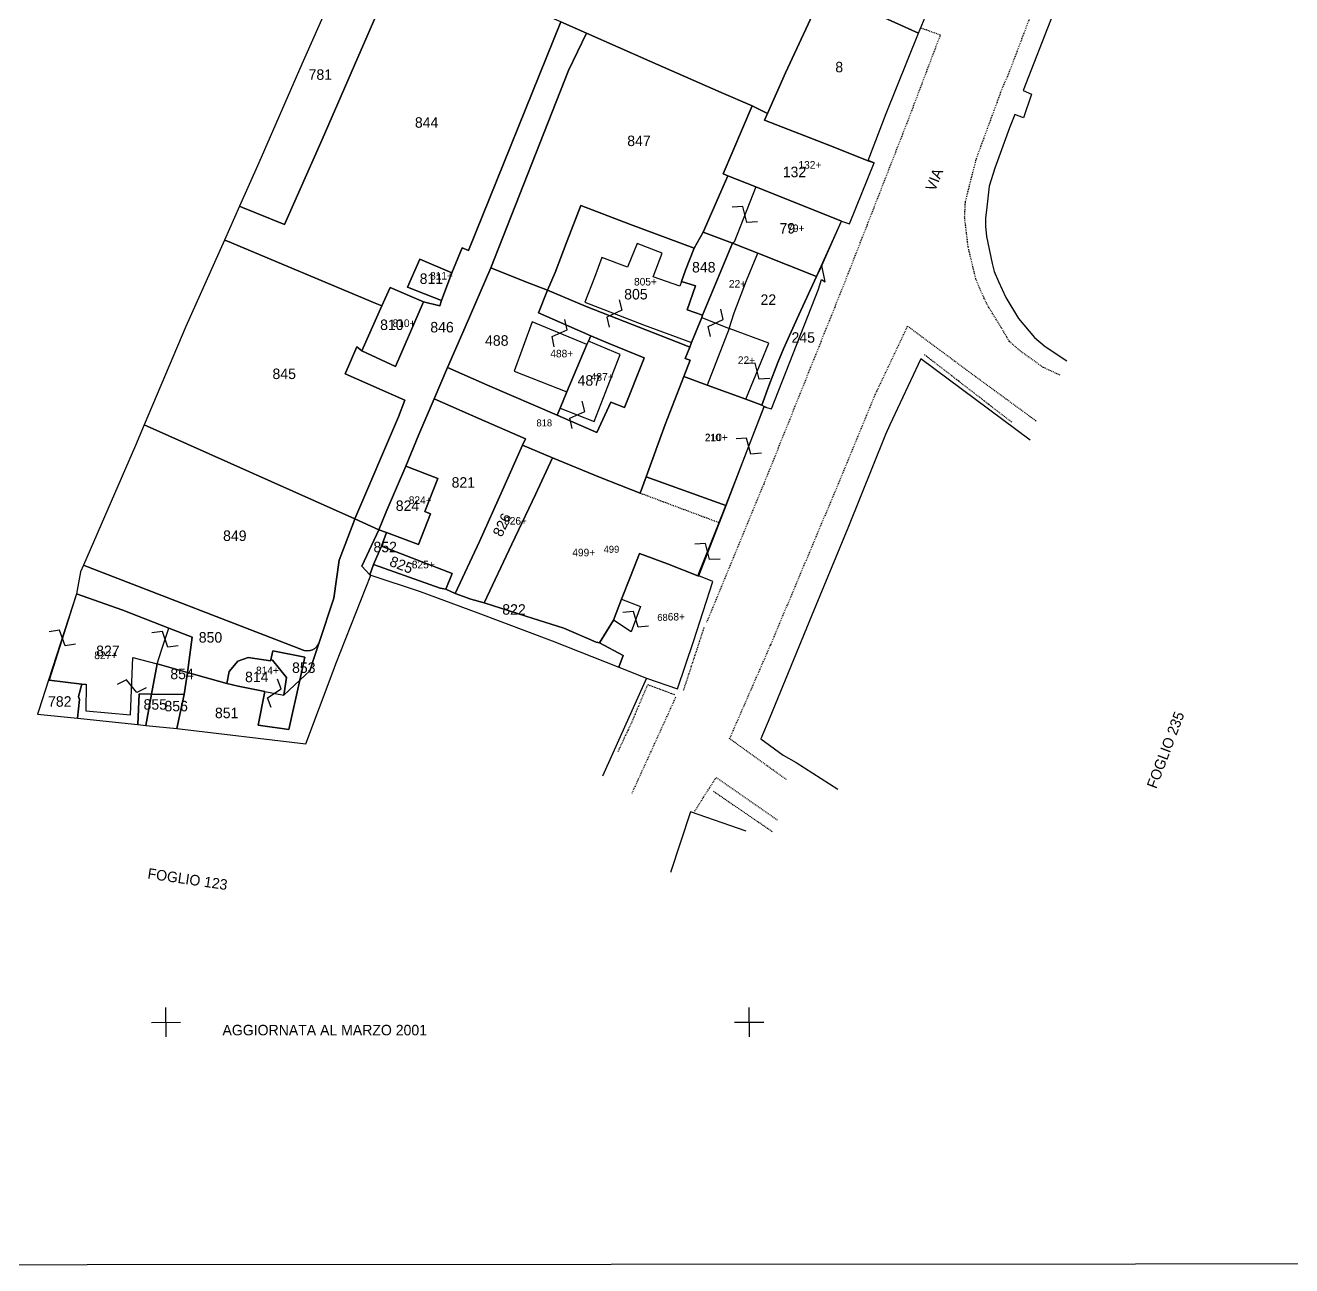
# Model space of a CAD drawing. Header units: metres. Extents: x 48717 to 49347, y 45758 to 46713.
# Drawn here: x 48976 to 49193, y 45758 to 45970.6 of the extents above; entities that cross this region are included whole.
import ezdxf

# ---------------------------------------------------------------- set-up
doc = ezdxf.new("R2010")
doc.units = ezdxf.units.M
for name, pattern in [('CONTINUA', [0]), ('TRATTEGGIATA5', [0.3, 0.15, -0.15]), ('TRATTO-PUNTO', [0.4, 0.15, -0.125, 0, -0.125])]:
    doc.linetypes.add(name, pattern=pattern)
for name, color, linetype in [('ACQUE', 4, 'CONTINUA'), ('CONFINE', 3, 'CONTINUA'), ('FABBRICATI', 1, 'CONTINUA'), ('LINEEVARIE', 6, 'CONTINUA'), ('PARTICELLE', 7, 'CONTINUA'), ('SIMBOLI', 6, 'CONTINUA'), ('STRADE', 8, 'CONTINUA'), ('TESTI', 3, 'CONTINUA')]:
    doc.layers.add(name, color=color, linetype=linetype)

# ---------------------------------------------------------------- blocks, each defined once
blk = doc.blocks.new('14', base_point=(2.5, 2.5))
at = {"layer": 'SIMBOLI'}
for p, q in [((0, 2.5), (1.5, 3.5)), ((1.5, 3.5), (3.5, 1.5)), ((3.5, 1.5), (5, 2.5))]:
    blk.add_line(p, q, dxfattribs=at)
blk = doc.blocks.new('3', base_point=(2.5, 2.5))
at = {"layer": 'SIMBOLI'}
for p, q in [((2.5, 0), (2.5, 5)), ((0, 2.5), (5, 2.5))]:
    blk.add_line(p, q, dxfattribs=at)

msp = doc.modelspace()

# ---------------------------------------------------------------- linework, layer by layer
at = {"layer": 'ACQUE'}
msp.add_lwpolyline([(49067.707, 45971.179), (49072.125, 45969.255), (49082.977, 45964.455), (49095.222, 45959.068), (49100.505, 45956.763), (49103.157, 45955.489), (49106.213, 45962.454), (49112.778, 45976.584)], dxfattribs=at)
at = {"layer": 'CONFINE'}
msp.add_lwpolyline([(49033.086, 45985.864), (49023.351, 45963.925), (49015.961, 45946.998), (49012.66, 45939.566), (49010.091, 45933.783), (49003.501, 45918.944), (48996.362, 45902.104), (48994.853, 45898.544), (48985.944, 45878.05), (48985.451, 45876.917), (48984.728, 45873.136), (48979.967, 45858.349), (48978.314, 45853.219), (48978.084, 45852.536), (48984.94, 45851.831), (48995.237, 45850.715), (48996.596, 45850.579), (49001.938, 45850.041), (49024.025, 45847.405), (49028.729, 45859.89), (49029.204, 45861.159), (49035.179, 45876.323), (49043.654, 45873.55), (49053.512, 45869.896), (49066.278, 45865.086), (49077.674, 45860.545), (49082.442, 45858.693), (49087.737, 45856.844), (49090.444, 45864.992), (49093.78, 45875.259), (49091.371, 45876.201), (49096.037, 45888.286), (49099.685, 45897.731), (49102.575, 45905.186), (49102.994, 45905.074), (49103.857, 45904.844), (49111.897, 45925.369), (49112.387, 45927.026), (49113.016, 45926.597), (49112.434, 45929.441), (49115.808, 45937.032), (49117.209, 45936.538), (49121.407, 45946.998), (49120.373, 45947.425), (49123.5, 45955.492), (49129.036, 45969.215), (49131.28, 45974.713)], dxfattribs=at)
at = {"layer": 'FABBRICATI'}
for points in [[(49095.537, 45945.156), (49096.347, 45944.809), (49101.124, 45942.89), (49115.808, 45937.032), (49117.209, 45936.538), (49121.407, 45946.998), (49120.246, 45947.433), (49114.708, 45949.655), (49102.661, 45954.315), (49103.157, 45955.489), (49100.505, 45956.763), (49095.537, 45945.156)], [(49097.411, 45933.429), (49097.124, 45933.255), (49101.505, 45931.509), (49111.572, 45927.502), (49115.808, 45937.032), (49101.124, 45942.89), (49097.411, 45933.429)], [(49073.511, 45927.372), (49071.832, 45923.112), (49081.919, 45919.237), (49090.151, 45916.239), (49091.902, 45920.498), (49092.036, 45920.894), (49089.356, 45921.811), (49090.815, 45925.911), (49088.409, 45926.689), (49088.101, 45925.858), (49083.578, 45927.483), (49085.103, 45931.514), (49080.84, 45933.173), (49079.182, 45929.109), (49074.78, 45930.803), (49073.511, 45927.372)], [(49092.036, 45920.894), (49091.902, 45920.498), (49096.594, 45918.637), (49097.424, 45921.299), (49099.567, 45926.852), (49101.505, 45931.509), (49097.124, 45933.255), (49092.036, 45920.894)], [(49043.57, 45930.519), (49041.447, 45925.715), (49047.293, 45923.406), (49049.083, 45928.179), (49043.57, 45930.519)], [(49037.065, 45922.495), (49033.635, 45914.772), (49039.402, 45912.092), (49044.23, 45923.163), (49038.471, 45925.656), (49037.065, 45922.495)], [(49062.848, 45919.763), (49059.714, 45911.28), (49068.756, 45907.786), (49072.207, 45915.858), (49062.848, 45919.763)], [(49096.594, 45918.637), (49092.826, 45908.92), (49099.424, 45906.503), (49103.382, 45916.107), (49096.594, 45918.637)], [(49068.756, 45907.786), (49067.607, 45904.95), (49073.468, 45902.694), (49075.869, 45908.844), (49077.877, 45914.162), (49072.463, 45916.463), (49072.207, 45915.858), (49068.756, 45907.786)], [(49085.601, 45902.137), (49082.357, 45893.182), (49096.003, 45888.298), (49097.298, 45891.669), (49102.588, 45905.268), (49102.202, 45905.452), (49099.424, 45906.503), (49092.826, 45908.92), (49088.799, 45910.377), (49085.601, 45902.137)], [(49049.611, 45873.166), (49052.291, 45872.232), (49054.606, 45871.581), (49059.366, 45881.642), (49063.374, 45890.146), (49066.288, 45896.425), (49061.186, 45898.644), (49057.753, 45890.913), (49053.799, 45882.132), (49049.611, 45873.166)], [(49079.648, 45876.085), (49081.21, 45880.035), (49085.986, 45878.293), (49091.203, 45876.242), (49094.546, 45884.507), (49096.003, 45888.298), (49082.357, 45893.182), (49081.347, 45890.395), (49074.347, 45893.14), (49066.288, 45896.425), (49063.374, 45890.146), (49059.366, 45881.642), (49054.606, 45871.581), (49061.747, 45869.317), (49068.228, 45867.257), (49073.813, 45864.868), (49074.366, 45864.746), (49076.746, 45868.62), (49078.116, 45872.211), (49079.648, 45876.085)], [(49037.83, 45887.183), (49036.548, 45884.127), (49037.886, 45883.671), (49043.324, 45881.615), (49045.414, 45886.861), (49044.456, 45887.254), (49046.636, 45892.908), (49041.148, 45894.996), (49037.83, 45887.183)], [(49036.978, 45881.308), (49035.659, 45878.187), (49047.075, 45874.104), (49048.022, 45873.908), (49049.112, 45876.608), (49036.978, 45881.308)], [(49076.746, 45868.62), (49074.366, 45864.746), (49078.409, 45862.559), (49077.674, 45860.545), (49082.442, 45858.693), (49087.737, 45856.844), (49090.444, 45864.992), (49093.78, 45875.259), (49091.371, 45876.201), (49091.203, 45876.242), (49085.986, 45878.293), (49081.21, 45880.035), (49079.648, 45876.085), (49078.116, 45872.211), (49081.362, 45870.947), (49079.784, 45866.598), (49076.746, 45868.62)], [(48984.728, 45873.136), (48980.041, 45858.339), (48985.657, 45857.639), (48986.389, 45857.629), (48986.345, 45853.108), (48993.99, 45852.397), (48994.422, 45862.229), (48998.543, 45861.125), (48999.297, 45863.476), (49000.542, 45867.224), (48992.666, 45870.328), (48984.728, 45873.136)], [(49010.886, 45859.842), (49010.485, 45857.751), (49012.472, 45857.311), (49017.007, 45856.408), (49020.269, 45855.762), (49020.715, 45858.778), (49018.309, 45861.757), (49018.034, 45861.818), (49018.008, 45861.677), (49014.169, 45862.248), (49012.393, 45861.602), (49010.886, 45859.842)]]:
    msp.add_lwpolyline(points, close=True, dxfattribs=at)
at = {"layer": 'LINEEVARIE', "color": 2}
msp.add_lwpolyline([(48717.314, 46712.83), (49346.508, 46712.883), (49345.843, 45758.322), (48717.058, 45757.973), (48717.314, 46712.83)], dxfattribs=at)
at = {"layer": 'LINEEVARIE', "linetype": 'TRATTEGGIATA5'}
for points in [[(49153.316, 45910.6), (49150.4, 45911.948), (49146.307, 45914.874), (49144.597, 45916.411), (49143.149, 45918.847), (49140.982, 45922.391), (49140.198, 45923.944), (49138.849, 45927.112), (49137.53, 45932.591), (49136.929, 45937.726), (49137.063, 45940.3), (49138.009, 45944.105), (49138.954, 45947.754), (49143.307, 45959.575), (49144.638, 45962.676), (49154.955, 45990.037), (49164.504, 46012.337), (49175.207, 46038.402), (49187.433, 46069.374), (49191.623, 46079.909), (49205.587, 46070.499)], [(49129.441, 45970.153), (49132.758, 45968.943), (49127.235, 45954.365), (49116.334, 45926.443), (49102.372, 45891.614), (49092.71, 45868.252)], [(49106.4, 45841.282), (49096.66, 45848.3), (49103.697, 45864.406), (49114.842, 45890.906), (49121.72, 45907.512), (49127.155, 45919.014), (49138.868, 45910.321), (49149.173, 45902.785)], [(49081.35, 45890.405), (49094.867, 45885.346)], [(49087.414, 45855.431), (49079.88, 45838.885)], [(49090.69, 45835.909), (49094.351, 45841.663), (49104.793, 45834.404)], [(49093.898, 45839.282), (49104.011, 45832.352)]]:
    msp.add_lwpolyline(points, dxfattribs=at)
at = {"layer": 'LINEEVARIE'}
for points in [[(49152.022, 45972.414), (49146.975, 45959.399), (49148.399, 45958.794), (49146.991, 45954.738), (49145.501, 45955.316), (49144.62, 45953.012), (49142.076, 45946.08), (49141.11, 45943.027), (49140.728, 45939.433), (49140.507, 45937.555), (49140.523, 45936.18), (49140.682, 45934.379), (49141.661, 45929.765), (49141.989, 45928.362), (49142.704, 45926.654), (49143.977, 45923.958), (49146.16, 45920.319), (49148.885, 45917.082), (49150.74, 45915.539), (49154.42, 45913.094)], [(49148.172, 45899.479), (49129.436, 45913.399), (49124.118, 45902.082), (49123.358, 45900.442), (49116.907, 45884.411), (49110.77, 45869.501), (49103.565, 45851.964), (49102.013, 45848.265), (49105.817, 45845.503), (49108.052, 45844.25), (49115.208, 45839.641)], [(49082.442, 45858.693), (49074.856, 45841.895)], [(49099.499, 45832.445), (49089.98, 45835.757), (49086.545, 45825.381)]]:
    msp.add_lwpolyline(points, dxfattribs=at)
at = {"layer": 'LINEEVARIE', "linetype": 'TRATTO-PUNTO'}
for points in [[(49145, 45902.555), (49130.022, 45914.15)], [(49092.264, 45867.372), (49088.71, 45856.529)], [(49087.276, 45855.805), (49082.588, 45857.558), (49079.886, 45851.154), (49077.444, 45845.942)]]:
    msp.add_lwpolyline(points, dxfattribs=at)
at = {"layer": 'PARTICELLE'}
for points in [[(49033.347, 45985.755), (49033.086, 45985.864), (49023.351, 45963.925), (49015.961, 45946.998), (49012.66, 45939.566), (49013.196, 45939.349), (49020.403, 45936.429), (49026.843, 45951.029), (49035.627, 45971.256), (49040.573, 45982.748), (49033.347, 45985.755)], [(49013.196, 45939.349), (49012.66, 45939.566), (49010.091, 45933.783), (49010.615, 45933.563), (49035.927, 45922.954), (49037.065, 45922.495), (49038.471, 45925.656), (49044.23, 45923.163), (49047.017, 45922.503), (49047.293, 45923.406), (49041.447, 45925.715), (49043.57, 45930.519), (49049.083, 45928.179), (49050.802, 45932.458), (49051.917, 45931.962), (49067.707, 45971.179), (49056.323, 45976.062), (49040.573, 45982.748), (49035.627, 45971.256), (49026.843, 45951.029), (49020.403, 45936.429), (49013.196, 45939.349)], [(49123.501, 45955.491), (49129.036, 45969.215), (49112.778, 45976.584), (49106.213, 45962.454), (49103.157, 45955.489), (49102.661, 45954.315), (49114.708, 45949.655), (49120.246, 45947.433), (49121.407, 45946.998), (49120.373, 45947.425), (49123.501, 45955.491)], [(49032.8, 45915.458), (49030.797, 45910.825), (49040.996, 45906.345), (49039.894, 45903.496), (49032.436, 45885.966), (49036.548, 45884.127), (49037.83, 45887.183), (49041.148, 45894.996), (49043.428, 45900.475), (49046.015, 45906.566), (49048.31, 45911.916), (49051.357, 45918.828), (49055.754, 45929.001), (49069.041, 45962.825), (49072.125, 45969.255), (49067.707, 45971.179), (49051.917, 45931.962), (49050.802, 45932.458), (49049.083, 45928.179), (49047.293, 45923.406), (49047.017, 45922.503), (49044.23, 45923.163), (49039.402, 45912.092), (49033.635, 45914.772), (49032.8, 45915.458)], [(49055.754, 45929.001), (49061.557, 45926.694), (49065.474, 45925.214), (49066.773, 45928.233), (49068.804, 45933.616), (49071.167, 45939.687), (49079.669, 45936.465), (49090.6, 45932.377), (49092.124, 45935.128), (49095.17, 45942.015), (49096.347, 45944.809), (49095.537, 45945.156), (49100.505, 45956.763), (49095.222, 45959.068), (49082.977, 45964.455), (49072.125, 45969.255), (49069.041, 45962.825), (49055.754, 45929.001)], [(49095.537, 45945.156), (49096.347, 45944.809), (49101.124, 45942.89), (49115.808, 45937.032), (49117.209, 45936.538), (49121.407, 45946.998), (49120.246, 45947.433), (49114.708, 45949.655), (49102.661, 45954.315), (49103.157, 45955.489), (49100.505, 45956.763), (49095.537, 45945.156)], [(49095.17, 45942.015), (49092.124, 45935.128), (49097.124, 45933.255), (49101.505, 45931.509), (49111.572, 45927.502), (49115.808, 45937.032), (49101.124, 45942.89), (49096.347, 45944.809), (49095.17, 45942.015)], [(49066.773, 45928.233), (49065.474, 45925.214), (49072.057, 45922.359), (49088.875, 45915.797), (49089.847, 45915.43), (49090.151, 45916.239), (49091.902, 45920.498), (49092.036, 45920.894), (49089.356, 45921.811), (49090.815, 45925.911), (49088.409, 45926.689), (49089.113, 45928.629), (49090.6, 45932.377), (49079.669, 45936.465), (49071.167, 45939.687), (49068.804, 45933.616), (49066.773, 45928.233)], [(49089.113, 45928.629), (49088.409, 45926.689), (49090.815, 45925.911), (49089.356, 45921.811), (49092.036, 45920.894), (49097.124, 45933.255), (49092.124, 45935.128), (49090.6, 45932.377), (49089.113, 45928.629)], [(49010.615, 45933.563), (49010.091, 45933.783), (49003.501, 45918.944), (48996.362, 45902.104), (48996.874, 45901.875), (49032.436, 45885.966), (49039.894, 45903.496), (49040.996, 45906.345), (49030.797, 45910.825), (49032.8, 45915.458), (49033.635, 45914.772), (49037.065, 45922.495), (49035.927, 45922.954), (49010.615, 45933.563)], [(49105.865, 45915.136), (49108.517, 45920.987), (49111.572, 45927.502), (49101.505, 45931.509), (49097.124, 45933.255), (49092.036, 45920.894), (49091.902, 45920.498), (49090.151, 45916.239), (49089.847, 45915.43), (49089.068, 45913.497), (49089.899, 45913.175), (49088.799, 45910.377), (49092.826, 45908.92), (49099.424, 45906.503), (49102.202, 45905.452), (49103.359, 45908.811), (49104.891, 45912.813), (49105.865, 45915.136)], [(49043.57, 45930.519), (49041.447, 45925.715), (49047.293, 45923.406), (49049.083, 45928.179), (49043.57, 45930.519)], [(49051.357, 45918.828), (49048.31, 45911.916), (49055.144, 45908.897), (49067.098, 45903.78), (49067.607, 45904.95), (49068.756, 45907.786), (49072.207, 45915.858), (49072.463, 45916.463), (49072.861, 45917.362), (49063.919, 45921.29), (49065.474, 45925.214), (49061.557, 45926.694), (49055.754, 45929.001), (49051.357, 45918.828)], [(49103.857, 45904.844), (49111.897, 45925.369), (49112.387, 45927.026), (49113.016, 45926.597), (49112.434, 45929.441), (49111.572, 45927.502), (49108.517, 45920.987), (49105.865, 45915.136), (49104.891, 45912.813), (49103.359, 45908.811), (49102.202, 45905.452), (49102.588, 45905.268), (49102.994, 45905.074), (49103.857, 45904.844)], [(49037.065, 45922.495), (49033.635, 45914.772), (49039.402, 45912.092), (49044.23, 45923.163), (49038.471, 45925.656), (49037.065, 45922.495)], [(49055.144, 45908.897), (49048.31, 45911.916), (49046.015, 45906.566), (49053.683, 45903.203), (49061.676, 45899.705), (49061.186, 45898.644), (49066.288, 45896.425), (49074.347, 45893.14), (49081.347, 45890.395), (49082.357, 45893.182), (49085.601, 45902.137), (49088.799, 45910.377), (49089.899, 45913.175), (49089.068, 45913.497), (49089.847, 45915.43), (49088.875, 45915.797), (49072.057, 45922.359), (49065.474, 45925.214), (49063.919, 45921.29), (49072.861, 45917.362), (49075.845, 45916.129), (49082.025, 45913.579), (49081.887, 45913.259), (49078.662, 45905.067), (49076.326, 45906.017), (49073.927, 45900.817), (49067.098, 45903.78), (49055.144, 45908.897)], [(49067.607, 45904.95), (49067.098, 45903.78), (49073.927, 45900.817), (49076.326, 45906.017), (49078.662, 45905.067), (49081.887, 45913.259), (49082.025, 45913.579), (49075.845, 45916.129), (49072.861, 45917.362), (49072.463, 45916.463), (49072.207, 45915.858), (49068.756, 45907.786), (49067.607, 45904.95)], [(49096.003, 45888.298), (49096.037, 45888.286), (49099.685, 45897.731), (49102.575, 45905.186), (49102.994, 45905.074), (49102.588, 45905.268), (49102.202, 45905.452), (49099.424, 45906.503), (49092.826, 45908.92), (49088.799, 45910.377), (49085.601, 45902.137), (49082.357, 45893.182), (49096.003, 45888.298)], [(49037.886, 45883.671), (49036.978, 45881.308), (49049.112, 45876.608), (49048.022, 45873.908), (49049.611, 45873.166), (49053.799, 45882.132), (49057.753, 45890.913), (49061.186, 45898.644), (49061.676, 45899.705), (49053.683, 45903.203), (49046.015, 45906.566), (49043.428, 45900.475), (49041.148, 45894.996), (49046.636, 45892.908), (49044.456, 45887.254), (49045.414, 45886.861), (49043.324, 45881.615), (49037.886, 45883.671)], [(48996.874, 45901.875), (48996.362, 45902.104), (48994.853, 45898.544), (48985.944, 45878.05), (48986.782, 45877.726), (49023.728, 45863.447), (49024.235, 45863.359), (49024.794, 45863.412), (49025.171, 45863.56), (49025.598, 45863.783), (49025.996, 45864.173), (49026.25, 45864.611), (49028.864, 45872.378), (49029.756, 45878.919), (49032.238, 45885.499), (49032.436, 45885.966), (48996.874, 45901.875)], [(49049.611, 45873.166), (49052.291, 45872.232), (49054.606, 45871.581), (49059.366, 45881.642), (49063.374, 45890.146), (49066.288, 45896.425), (49061.186, 45898.644), (49057.753, 45890.913), (49053.799, 45882.132), (49049.611, 45873.166)], [(49091.203, 45876.242), (49091.371, 45876.201), (49096.037, 45888.286), (49096.003, 45888.298), (49082.357, 45893.182), (49081.347, 45890.395), (49074.347, 45893.14), (49066.288, 45896.425), (49063.374, 45890.146), (49059.366, 45881.642), (49054.606, 45871.581), (49061.747, 45869.317), (49068.228, 45867.257), (49073.813, 45864.868), (49074.366, 45864.746), (49076.746, 45868.62), (49078.116, 45872.211), (49079.648, 45876.085), (49081.21, 45880.035), (49085.986, 45878.293), (49091.203, 45876.242)], [(49037.83, 45887.183), (49036.548, 45884.127), (49037.886, 45883.671), (49043.324, 45881.615), (49045.414, 45886.861), (49044.456, 45887.254), (49046.636, 45892.908), (49041.148, 45894.996), (49037.83, 45887.183)], [(49035.179, 45876.323), (49034.981, 45876.387), (49033.614, 45877.871), (49036.548, 45884.127), (49032.436, 45885.966), (49032.238, 45885.499), (49029.756, 45878.919), (49028.864, 45872.378), (49026.25, 45864.611), (49025.629, 45862.737), (49024.714, 45859.939), (49023.01, 45858.337), (49021.143, 45849.89), (49015.862, 45850.622), (49017.007, 45856.408), (49012.472, 45857.311), (49010.485, 45857.751), (49003.752, 45859.664), (49003.212, 45855.888), (49001.938, 45850.041), (49024.025, 45847.405), (49028.729, 45859.89), (49029.204, 45861.159), (49035.179, 45876.323)], [(49033.614, 45877.871), (49034.981, 45876.387), (49035.659, 45878.187), (49036.978, 45881.308), (49037.886, 45883.671), (49036.548, 45884.127), (49033.614, 45877.871)], [(49036.978, 45881.308), (49035.659, 45878.187), (49047.075, 45874.104), (49048.022, 45873.908), (49049.112, 45876.608), (49036.978, 45881.308)], [(49076.746, 45868.62), (49074.366, 45864.746), (49078.409, 45862.559), (49077.674, 45860.545), (49082.442, 45858.693), (49087.737, 45856.844), (49090.444, 45864.992), (49093.78, 45875.259), (49091.371, 45876.201), (49091.203, 45876.242), (49085.986, 45878.293), (49081.21, 45880.035), (49079.648, 45876.085), (49078.116, 45872.211), (49076.746, 45868.62)], [(48986.782, 45877.726), (48985.944, 45878.05), (48985.451, 45876.916), (48984.728, 45873.136), (48992.666, 45870.328), (49000.542, 45867.224), (49004.589, 45865.683), (49003.752, 45859.664), (49010.485, 45857.751), (49010.886, 45859.842), (49012.393, 45861.602), (49014.169, 45862.248), (49018.008, 45861.677), (49018.034, 45861.818), (49018.362, 45863.374), (49023.876, 45862.255), (49023.01, 45858.337), (49024.714, 45859.939), (49025.629, 45862.737), (49026.25, 45864.611), (49025.996, 45864.173), (49025.598, 45863.783), (49025.171, 45863.56), (49024.794, 45863.412), (49024.235, 45863.359), (49023.728, 45863.447), (48986.782, 45877.726)], [(49035.659, 45878.187), (49034.981, 45876.387), (49035.179, 45876.323), (49043.654, 45873.55), (49053.512, 45869.896), (49066.278, 45865.086), (49077.674, 45860.545), (49078.409, 45862.559), (49074.366, 45864.746), (49073.813, 45864.868), (49068.228, 45867.257), (49061.747, 45869.317), (49054.606, 45871.581), (49052.291, 45872.232), (49049.611, 45873.166), (49048.022, 45873.908), (49047.075, 45874.104), (49035.659, 45878.187)], [(48984.728, 45873.136), (48979.967, 45858.349), (48980.041, 45858.339), (48985.657, 45857.639), (48985.096, 45855.516), (48985.27, 45855.006), (48984.94, 45851.831), (48995.237, 45850.715), (48995.478, 45855.976), (48997.596, 45855.952), (48998.543, 45861.125), (49003.752, 45859.664), (49004.589, 45865.683), (49000.542, 45867.224), (48992.666, 45870.328), (48984.728, 45873.136)], [(49010.886, 45859.842), (49010.485, 45857.751), (49012.472, 45857.311), (49017.007, 45856.408), (49015.862, 45850.622), (49021.143, 45849.89), (49023.01, 45858.337), (49020.269, 45855.762), (49020.715, 45858.778), (49018.309, 45861.757), (49018.034, 45861.818), (49018.008, 45861.677), (49014.169, 45862.248), (49012.393, 45861.602), (49010.886, 45859.842)], [(49018.034, 45861.818), (49018.309, 45861.757), (49020.715, 45858.778), (49020.269, 45855.762), (49023.01, 45858.337), (49023.876, 45862.255), (49018.362, 45863.374), (49018.034, 45861.818)], [(48998.543, 45861.125), (48997.596, 45855.952), (49003.212, 45855.888), (49003.752, 45859.664), (48998.543, 45861.125)], [(48980.041, 45858.339), (48979.967, 45858.349), (48978.314, 45853.219), (48978.084, 45852.536), (48984.94, 45851.831), (48985.27, 45855.006), (48985.096, 45855.516), (48985.657, 45857.639), (48980.041, 45858.339)], [(48995.478, 45855.976), (48995.237, 45850.715), (48996.596, 45850.579), (48997.596, 45855.952), (48995.478, 45855.976)], [(48997.596, 45855.952), (48996.596, 45850.579), (49001.938, 45850.041), (49003.212, 45855.888), (48997.596, 45855.952)]]:
    msp.add_lwpolyline(points, close=True, dxfattribs=at)
at = {"layer": 'STRADE'}
msp.add_lwpolyline([(49112.778, 45976.584), (49129.036, 45969.215), (49131.28, 45974.713)], dxfattribs=at)

# ---------------------------------------------------------------- block references
at = {"layer": 'SIMBOLI'}
for name, p, rotation in [('14', (49099.267, 45938.159), 150.069), ('14', (49076.876, 45921.175), 249.771), ('14', (49094.249, 45919.567), 69.276), ('14', (49067.527, 45917.81), 68.416), ('14', (49101.404, 45911.306), 148.98), ('14', (49070.538, 45903.822), 69.734), ('14', (49099.943, 45898.467), 150.298), ('14', (49092.874, 45880.375), 149.381), ('14', (49080.574, 45868.773), 151.845), ('14', (48982.327, 45865.555), 154.653), ('14', (48999.919, 45865.349), 153.679), ('14', (48994.207, 45857.313), 173.333), ('14', (49018.638, 45856.085), 77.756), ('3', (49000.086, 45799.703), 0.401), ('3', (49100.018, 45799.721), 0.401)]:
    msp.add_blockref(name, p, dxfattribs=dict(at, rotation=rotation))

# ---------------------------------------------------------------- texts
at = {"layer": 'FABBRICATI', "color": 7}
for s, p in [('132+', (49108.457, 45946.012)), ('79+', (49106.529, 45935.147)), ('811+', (49045.329, 45927.004)), ('805+', (49080.281, 45925.989)), ('22+', (49096.54, 45925.631)), ('810+', (49038.912, 45918.882)), ('488+', (49065.934, 45913.666)), ('22+', (49098.067, 45912.53)), ('487+', (49072.867, 45909.66)), ('210+', (49092.422, 45899.304)), ('824+', (49041.682, 45888.549)), ('826+', (49058.019, 45884.998)), ('499+', (49069.702, 45879.567)), ('825+', (49042.207, 45877.497)), ('68+', (49086.051, 45868.566)), ('827+', (48987.791, 45861.945)), ('814+', (49015.505, 45859.362))]:
    msp.add_text(s, height=1.3, dxfattribs=at).set_placement(p)
at = {"layer": 'PARTICELLE', "color": 7}
for s, height, p in [('8', 1.8, (49114.765, 45962.528)), ('781', 1.8, (49024.515, 45961.242)), ('844', 1.8, (49042.73, 45953.03)), ('847', 1.8, (49079.118, 45949.88)), ('132', 1.8, (49105.764, 45944.55)), ('79', 1.8, (49105.214, 45934.894)), ('848', 1.8, (49090.221, 45928.22)), ('811', 1.8, (49043.545, 45926.261)), ('805', 1.8, (49078.594, 45923.595)), ('22', 1.8, (49101.95, 45922.657)), ('810', 1.8, (49036.773, 45918.356)), ('846', 1.8, (49045.37, 45917.943)), ('245', 1.8, (49107.266, 45916.177)), ('488', 1.8, (49054.752, 45915.658)), ('845', 1.8, (49018.329, 45909.949)), ('487', 1.8, (49070.608, 45908.814)), ('818', 1.2, (49063.562, 45901.83)), ('210', 1.2, (49092.425, 45899.328)), ('821', 1.8, (49049.02, 45891.331)), ('824', 1.8, (49039.452, 45887.343)), ('849', 1.8, (49009.862, 45882.195)), ('852', 1.8, (49035.632, 45880.256)), ('499', 1.2, (49075.071, 45880.167)), ('822', 1.8, (49057.707, 45869.555)), ('68', 1.2, (49084.263, 45868.496)), ('850', 1.8, (49005.695, 45864.773)), ('827', 1.8, (48988.116, 45862.464)), ('853', 1.8, (49021.681, 45859.581)), ('854', 1.8, (49000.823, 45858.505)), ('814', 1.8, (49013.624, 45857.997)), ('782', 1.8, (48979.87, 45853.783)), ('855', 1.8, (48996.23, 45853.276)), ('856', 1.8, (48999.817, 45852.991)), ('851', 1.8, (49008.468, 45851.821))]:
    msp.add_text(s, height=height, dxfattribs=at).set_placement(p)
for s, rotation, p in [('826', 65.036, (49057.619, 45882.753)), ('825', 338.93, (49038.22, 45877.994))]:
    msp.add_text(s, height=1.8, rotation=rotation, dxfattribs=at).set_placement(p)
at = {"layer": 'TESTI', "color": 3}
for s, rotation, p in [('VIA', 67.901, (49131.827, 45942.001)), ('FOGLIO 235', 69.39, (49169.771, 45839.617)), ('FOGLIO 123', 351.65, (48996.836, 45824.349))]:
    msp.add_text(s, height=1.8, rotation=rotation, dxfattribs=at).set_placement(p)
msp.add_text('AGGIORNATA AL MARZO 2001', height=1.8, dxfattribs=at).set_placement((49009.759, 45797.457))

doc.saveas('drawing.dxf')
